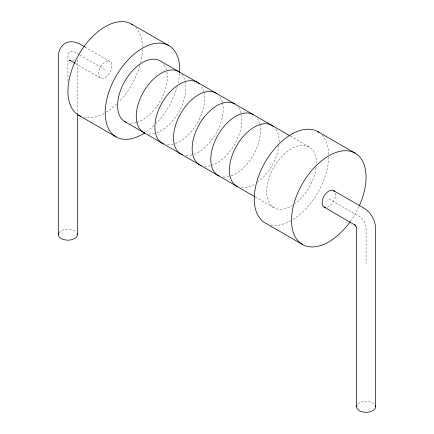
<?xml version="1.0" encoding="UTF-8"?>
<svg xmlns="http://www.w3.org/2000/svg" width="434" height="434" viewBox="0 0 434 434"><rect width="100%" height="100%" fill="white"/><g stroke="black" fill="none" stroke-linecap="round" stroke-linejoin="round"><path stroke-width="0.33" stroke-dasharray="2.17 1.63" d="M74.529 59.892L72.793 60.554M290.471 136.124L309.106 146.882M85.021 47.122L109.938 61.509A9.488 5.479 -60 0 1 106.932 76.205A9.488 5.479 -60 0 1 98.713 71.464A9.488 5.479 -60 0 1 109.938 61.509M79.248 54.744L74.637 52.085A9.488 5.479 60 0 0 67.926 55.959L67.926 80.588M79.823 55.08L105.196 69.728M328.804 198.826L359.363 216.468A9.488 5.479 60 0 1 366.074 228.089L366.074 263.378M75.31 63.429L100.449 77.941M255.333 196.982L273.968 207.74M77.415 59.518L77.415 113.627M59.013 232.819A9.488 5.479 0 0 1 67.102 229.233A9.488 5.479 0 0 1 76.145 231.951M179.589 73.547A52.704 30.429 -60 0 1 178.059 83.442M177.256 86.572A52.704 30.429 -60 0 1 155.817 123.712M153.972 125.529A52.704 30.429 -60 0 1 145.705 132.245M163.981 64.476A35.138 20.284 -60 0 1 166.461 69.961M166.857 71.724A35.138 20.284 -60 0 1 136.602 122.507M136.032 122.67A35.138 20.284 -60 0 1 130.043 123.261M135.728 27.423A52.704 30.429 -60 0 1 142.466 48.212M142.45 49.46A52.704 30.429 -60 0 1 140.643 62.55M139.813 65.686A52.704 30.429 -60 0 1 119.003 101.724M116.703 104.014A52.704 30.429 -60 0 1 105.733 112.444M103.986 113.437A52.704 30.429 -60 0 1 84.5 117.462M181.759 74.138A35.138 20.284 -60 0 1 185.096 80.719M185.242 81.294A35.138 20.284 -60 0 1 155.236 133.265M154.667 133.428A35.138 20.284 -60 0 1 147.3 133.824M357.855 404.087A9.488 5.479 0 0 1 374.287 404.087M335.287 193.081A9.488 5.479 -60 0 1 327.068 207.311M322.071 135.007A52.704 30.429 -60 0 1 328.788 154.406M328.788 157.043A52.704 30.429 -60 0 1 292.614 219.707M290.932 220.689A52.704 30.429 -60 0 1 270.165 224.904M292.614 205.353A35.138 20.284 -60 0 1 266.704 192.479A35.138 20.284 -60 0 1 291.176 148.829A35.138 20.284 -60 0 1 316.381 162.967M316.093 167.502A35.138 20.284 -60 0 1 295.321 203.481M359.07 206.47A52.704 30.429 -60 0 1 350.553 221.215M275.785 129.028A35.138 20.284 -60 0 1 279.089 142.705M278.899 145.314A35.138 20.284 -60 0 1 257.508 182.367M254.27 184.483A35.138 20.284 -60 0 1 241.846 187.813M201.598 86.512A35.138 20.284 -60 0 1 203.73 91.476M203.877 92.051A35.138 20.284 -60 0 1 175.021 143.649M173.302 144.186A35.138 20.284 -60 0 1 167.307 144.777M219.881 96.749A35.138 20.284 -60 0 1 222.365 102.24M222.512 102.809A35.138 20.284 -60 0 1 192.506 154.781M191.936 154.943A35.138 20.284 -60 0 1 185.942 155.535M238.516 107.507A35.138 20.284 -60 0 1 241 112.997M241.396 114.755A35.138 20.284 -60 0 1 212.291 165.164M210.571 165.701A35.138 20.284 -60 0 1 204.577 166.293M257.15 118.265A35.138 20.284 -60 0 1 259.635 123.755M259.776 124.325A35.138 20.284 -60 0 1 229.77 176.296M229.206 176.459A35.138 20.284 -60 0 1 223.212 177.05"/><path stroke-width="0.65" d="M70.84 60.624L69.386 60.098L74.724 63.087M131.545 24.082L168.815 45.597M317.889 131.665L355.158 153.18M289.89 135.788L160.032 60.814A35.138 20.284 -60 0 0 124.33 82.097A35.138 20.284 -60 0 0 126.077 122.269M84.44 46.791C79.01 42.923 71.512 39.635 65.138 43.378C60.82 45.928 58.492 50.865 58.438 55.774L58.438 234.691M333.551 190.613L364.262 208.342C370.886 212.524 375.253 220.081 375.562 227.91L375.562 406.821M324.062 207.04L355.37 225.3L354.838 224.741L356.645 227.877L356.428 227.134L356.585 406.821M124.894 121.672L254.753 196.645M78.842 115.368L116.111 136.889M302.455 244.472L265.185 222.951A52.704 30.429 -60 0 1 265.76 161.106A52.704 30.429 -60 0 1 319.006 132.37M77.415 113.627L77.415 234.691M77.089 233.275A9.488 5.479 0 0 1 67.926 240.165A9.488 5.479 0 0 1 58.764 233.275M144.62 132.961A52.704 30.429 -60 0 1 105.202 113.589A52.704 30.429 -60 0 1 143.182 47.8A52.704 30.429 -60 0 1 179.671 72.25M80.615 116.263A52.704 30.429 -60 0 1 78.559 55.01A52.704 30.429 -60 0 1 132.663 24.787M144.712 133.026A35.138 20.284 -60 0 1 143.529 91.856A35.138 20.284 -60 0 1 179.774 72.299M375.236 405.405A9.488 5.479 0 0 1 366.074 412.3A9.488 5.479 0 0 1 356.911 405.405M325.451 207.474A9.488 5.479 -60 0 1 324.062 196.087A9.488 5.479 -60 0 1 334.614 191.6M350.173 221.747A52.704 30.429 -60 0 1 292.304 228.599A52.704 30.429 -60 0 1 336.339 152.334A52.704 30.429 -60 0 1 359.336 205.873M237.881 186.821A35.138 20.284 -60 0 1 236.991 145.151A35.138 20.284 -60 0 1 273.469 126.5M163.347 143.784A35.138 20.284 -60 0 1 162.75 101.621A35.138 20.284 -60 0 1 199.445 83.914M182.6 154.792A35.138 20.284 -60 0 1 180.511 113.876A35.138 20.284 -60 0 1 217.043 93.815M201.235 165.555A35.138 20.284 -60 0 1 198.593 125.638A35.138 20.284 -60 0 1 234.566 103.845M219.246 176.058A35.138 20.284 -60 0 1 217.505 135.891A35.138 20.284 -60 0 1 253.201 114.603"/></g></svg>
